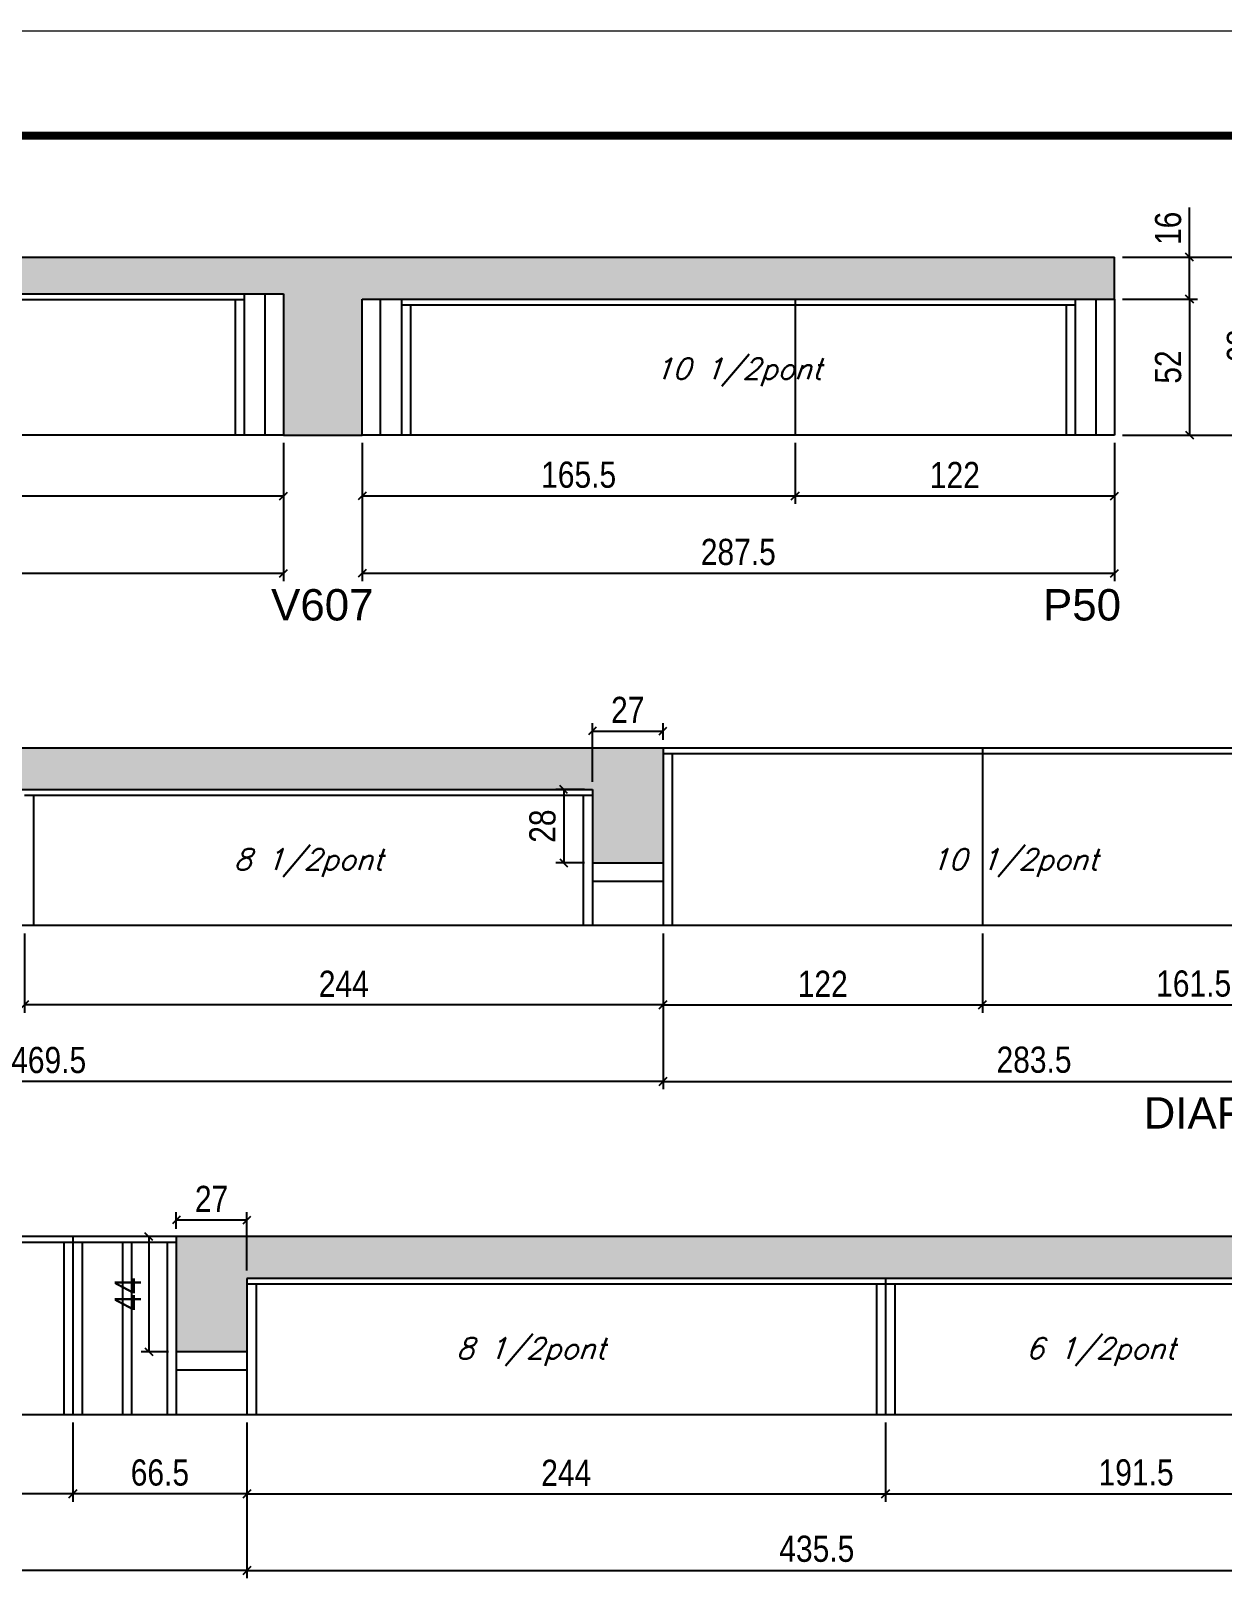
# Model space of a CAD drawing. Extents: x 3309 to 9590, y -2522 to 14608.
# Drawn here: x 5397 to 5853, y 3678 to 4271 of the extents above; entities that cross this region are included whole.
import ezdxf

# ---------------------------------------------------------------- set-up
doc = ezdxf.new("R2010")
doc.units = 0
doc.linetypes.add('DASHED', pattern=[0.75, 0.5, -0.25])
for name, color, linetype in [('5', 5, 'Continuous'), ('COTA', 241, 'Continuous'), ('Painéis', 200, 'Continuous'), ('SARR_2.2x7', 40, 'Continuous'), ('SARR_3.5x7', 81, 'Continuous'), ('texto', 7, 'Continuous')]:
    doc.layers.add(name, color=color, linetype=linetype)
doc.layers.add('Folhas', color=255, linetype='Continuous', lineweight=9)
doc.layers.add('SARRAFO DE PRESSAO', color=251, linetype='DASHED', lineweight=9)
doc.styles.add('COTA TECNICA', font='techl___.ttf', dxfattribs={"height": 10})
doc.styles.add('Romans', font='romans.shx')
doc.styles.get("Standard").update_dxf_attribs({"font": 'arial.ttf'})
doc.dimstyles.new('PAINEL', dxfattribs={"dimtxt": 10, "dimasz": 3, "dimexe": 3, "dimexo": 3, "dimgap": 3, "dimtad": 1, "dimdec": 1, "dimzin": 12, "dimdsep": 46, "dimtxsty": 'COTA TECNICA', "dimblk1": 'OBLIQUE', "dimblk2": 'OBLIQUE', "dimsah": 1, "dimcen": 0.9, "dimclrd": 4, "dimclre": 4, "dimclrt": 240, "dimadec": 1, "dimazin": 3, "dimtfac": 1, "dimtdec": 1, "dimtmove": 0, "dimatfit": 3, "dimfxl": 1, "dimtolj": 1, "dimtzin": 12, "dimarcsym": 0})

# ---------------------------------------------------------------- blocks, each defined once
blk = doc.blocks.new('9999999999')
at = {"layer": 'Folhas'}
blk.add_lwpolyline([(98138.98, 34190.21), (99623.98, 34190.21), (99623.98, 35240.21), (98138.98, 35240.21)], close=True, dxfattribs=at)
at = {"layer": 'Folhas', "color": 30, "const_width": 3}
blk.add_lwpolyline([(98213.98, 34230.21), (99583.98, 34230.21), (99583.98, 35200.21), (98213.98, 35200.21)], close=True, dxfattribs=at)
blk = doc.blocks.new('_Oblique')
at = {"color": 0, "linetype": 'ByBlock', "lineweight": -2}
blk.add_line((-0.5, -0.5), (0.5, 0.5), dxfattribs=at)
blk = doc.blocks.new('*D1307')
at = {"layer": 'COTA', "color": 4, "lineweight": -2, "transparency": 16777216}
for p, q in [((5169.44, 4113.23), (5169.44, 4060.33)), ((5493.94, 4113.23), (5493.94, 4060.33)), ((5493.94, 4063.33), (5169.44, 4063.33))]:
    blk.add_line(p, q, dxfattribs=at)
at = {"layer": 'Defpoints', "color": 0, "transparency": 16777216}
for p in [(5169.44, 4116.23, 0), (5493.94, 4116.23, 0), (5169.44, 4063.33)]:
    blk.add_point(p, dxfattribs=at)
at = {"layer": 'COTA', "color": 4, "lineweight": -2, "transparency": 16777216, "xscale": 3, "yscale": 3, "zscale": 3, "rotation": 180}
blk.add_blockref('_Oblique', (5169.44, 4063.33), dxfattribs=at)
at = {"layer": 'COTA', "color": 4, "lineweight": -2, "transparency": 16777216, "xscale": 3, "yscale": 3, "zscale": 3}
blk.add_blockref('_Oblique', (5493.94, 4063.33), dxfattribs=at)
at = {"layer": 'COTA', "color": 240, "transparency": 16777216, "insert": (5331.69, 4071.55), "char_height": 10, "attachment_point": 5, "style": 'COTA TECNICA'}
blk.add_mtext('\\A1;324.5', dxfattribs=at)
blk = doc.blocks.new('*D1308')
at = {"layer": 'COTA', "color": 4, "lineweight": -2, "transparency": 16777216}
for p, q in [((5249.94, 4113.23), (5249.94, 4089.89)), ((5493.94, 4113.23), (5493.94, 4089.89)), ((5493.94, 4092.89), (5249.94, 4092.89))]:
    blk.add_line(p, q, dxfattribs=at)
at = {"layer": 'Defpoints', "color": 0, "transparency": 16777216}
for p in [(5249.94, 4116.23), (5493.94, 4116.23), (5249.94, 4092.89)]:
    blk.add_point(p, dxfattribs=at)
at = {"layer": 'COTA', "color": 4, "lineweight": -2, "transparency": 16777216, "xscale": 3, "yscale": 3, "zscale": 3, "rotation": 180}
blk.add_blockref('_Oblique', (5249.94, 4092.89), dxfattribs=at)
at = {"layer": 'COTA', "color": 4, "lineweight": -2, "transparency": 16777216, "xscale": 3, "yscale": 3, "zscale": 3}
blk.add_blockref('_Oblique', (5493.94, 4092.89), dxfattribs=at)
at = {"layer": 'COTA', "color": 240, "transparency": 16777216, "insert": (5371.94, 4100.96), "char_height": 10, "attachment_point": 5, "style": 'COTA TECNICA'}
blk.add_mtext('\\A1;244', dxfattribs=at)
blk = doc.blocks.new('*D1313')
at = {"layer": 'COTA', "color": 4, "lineweight": -2, "transparency": 16777216}
for p, q in [((5523.94, 4113.23), (5523.94, 4060.33)), ((5811.44, 4113.23), (5811.44, 4060.33)), ((5811.44, 4063.33), (5523.94, 4063.33))]:
    blk.add_line(p, q, dxfattribs=at)
at = {"layer": 'Defpoints', "color": 0, "transparency": 16777216}
for p in [(5523.94, 4116.23, 0), (5811.44, 4116.23, 0), (5523.94, 4063.33)]:
    blk.add_point(p, dxfattribs=at)
at = {"layer": 'COTA', "color": 4, "lineweight": -2, "transparency": 16777216, "xscale": 3, "yscale": 3, "zscale": 3, "rotation": 180}
blk.add_blockref('_Oblique', (5523.94, 4063.33), dxfattribs=at)
at = {"layer": 'COTA', "color": 4, "lineweight": -2, "transparency": 16777216, "xscale": 3, "yscale": 3, "zscale": 3}
blk.add_blockref('_Oblique', (5811.44, 4063.33), dxfattribs=at)
at = {"layer": 'COTA', "color": 240, "transparency": 16777216, "insert": (5667.69, 4071.47), "char_height": 10, "attachment_point": 5, "style": 'COTA TECNICA'}
blk.add_mtext('\\A1;287.5', dxfattribs=at)
blk = doc.blocks.new('*D1314')
at = {"layer": 'COTA', "color": 4, "lineweight": -2, "transparency": 16777216}
for p, q in [((5689.44, 4113.23), (5689.44, 4089.89)), ((5811.44, 4113.23), (5811.44, 4089.89)), ((5811.44, 4092.89), (5689.44, 4092.89))]:
    blk.add_line(p, q, dxfattribs=at)
at = {"layer": 'Defpoints', "color": 0, "transparency": 16777216}
for p in [(5689.44, 4116.23), (5811.44, 4116.23), (5689.44, 4092.89)]:
    blk.add_point(p, dxfattribs=at)
at = {"layer": 'COTA', "color": 4, "lineweight": -2, "transparency": 16777216, "xscale": 3, "yscale": 3, "zscale": 3, "rotation": 180}
blk.add_blockref('_Oblique', (5689.44, 4092.89), dxfattribs=at)
at = {"layer": 'COTA', "color": 4, "lineweight": -2, "transparency": 16777216, "xscale": 3, "yscale": 3, "zscale": 3}
blk.add_blockref('_Oblique', (5811.44, 4092.89), dxfattribs=at)
at = {"layer": 'COTA', "color": 240, "transparency": 16777216, "insert": (5750.44, 4100.95), "char_height": 10, "attachment_point": 5, "style": 'COTA TECNICA'}
blk.add_mtext('\\A1;122', dxfattribs=at)
blk = doc.blocks.new('*D1315')
at = {"layer": 'COTA', "color": 4, "lineweight": -2, "transparency": 16777216}
for p, q in [((5523.94, 4113.23), (5523.94, 4089.89)), ((5689.44, 4113.23), (5689.44, 4089.89)), ((5689.44, 4092.89), (5523.94, 4092.89))]:
    blk.add_line(p, q, dxfattribs=at)
at = {"layer": 'Defpoints', "color": 0, "transparency": 16777216}
for p in [(5523.94, 4116.23), (5689.44, 4116.23), (5523.94, 4092.89)]:
    blk.add_point(p, dxfattribs=at)
at = {"layer": 'COTA', "color": 4, "lineweight": -2, "transparency": 16777216, "xscale": 3, "yscale": 3, "zscale": 3, "rotation": 180}
blk.add_blockref('_Oblique', (5523.94, 4092.89), dxfattribs=at)
at = {"layer": 'COTA', "color": 4, "lineweight": -2, "transparency": 16777216, "xscale": 3, "yscale": 3, "zscale": 3}
blk.add_blockref('_Oblique', (5689.44, 4092.89), dxfattribs=at)
at = {"layer": 'COTA', "color": 240, "transparency": 16777216, "insert": (5606.69, 4101), "char_height": 10, "attachment_point": 5, "style": 'COTA TECNICA'}
blk.add_mtext('\\A1;165.5', dxfattribs=at)
blk = doc.blocks.new('*D1317')
at = {"layer": 'COTA', "color": 4, "lineweight": -2, "transparency": 16777216}
for p, q in [((5814.44, 4168.23), (5843.09, 4168.23)), ((5840.09, 4168.23), (5840.09, 4116.23)), ((5814.44, 4116.23), (5843.09, 4116.23))]:
    blk.add_line(p, q, dxfattribs=at)
at = {"layer": 'Defpoints', "color": 0, "transparency": 16777216}
for p in [(5811.44, 4168.23), (5811.44, 4116.23), (5840.09, 4116.23)]:
    blk.add_point(p, dxfattribs=at)
at = {"layer": 'COTA', "color": 4, "lineweight": -2, "transparency": 16777216, "xscale": 3, "yscale": 3, "zscale": 3}
for p, rotation in [((5840.09, 4168.23), 90), ((5840.09, 4116.23), 270)]:
    blk.add_blockref('_Oblique', p, dxfattribs=dict(at, rotation=rotation))
at = {"layer": 'COTA', "color": 240, "transparency": 16777216, "insert": (5831.98, 4142.23), "char_height": 10, "attachment_point": 5, "rotation": 90, "style": 'COTA TECNICA'}
blk.add_mtext('\\A1;52', dxfattribs=at)
blk = doc.blocks.new('*D1318')
at = {"layer": 'COTA', "color": 4, "lineweight": -2, "transparency": 16777216}
for p, q in [((5840.09, 4184.23), (5840.09, 4203.25)), ((5814.44, 4184.23), (5843.09, 4184.23)), ((5840.09, 4168.23), (5840.09, 4184.23)), ((5814.44, 4168.23), (5843.09, 4168.23))]:
    blk.add_line(p, q, dxfattribs=at)
at = {"layer": 'Defpoints', "color": 0, "transparency": 16777216}
for p in [(5811.44, 4184.23), (5840.09, 4184.23), (5811.44, 4168.23)]:
    blk.add_point(p, dxfattribs=at)
at = {"layer": 'COTA', "color": 4, "lineweight": -2, "transparency": 16777216, "xscale": 3, "yscale": 3, "zscale": 3}
for p, rotation in [((5840.09, 4184.23), 90), ((5840.09, 4168.23), 270)]:
    blk.add_blockref('_Oblique', p, dxfattribs=dict(at, rotation=rotation))
at = {"layer": 'COTA', "color": 240, "transparency": 16777216, "insert": (5831.98, 4195.24), "char_height": 10, "attachment_point": 5, "rotation": 90, "style": 'COTA TECNICA'}
blk.add_mtext('\\A1;16', dxfattribs=at)
blk = doc.blocks.new('*D1319')
at = {"layer": 'COTA', "color": 4, "lineweight": -2, "transparency": 16777216}
for p, q in [((5814.44, 4184.23), (5870.56, 4184.23)), ((5867.56, 4116.23), (5867.56, 4184.23)), ((5814.44, 4116.23), (5870.56, 4116.23))]:
    blk.add_line(p, q, dxfattribs=at)
at = {"layer": 'Defpoints', "color": 0, "transparency": 16777216}
for p in [(5811.44, 4184.23), (5867.56, 4184.23), (5811.44, 4116.23)]:
    blk.add_point(p, dxfattribs=at)
at = {"layer": 'COTA', "color": 4, "lineweight": -2, "transparency": 16777216, "xscale": 3, "yscale": 3, "zscale": 3}
for p, rotation in [((5867.56, 4184.23), 90), ((5867.56, 4116.23), 270)]:
    blk.add_blockref('_Oblique', p, dxfattribs=dict(at, rotation=rotation))
at = {"layer": 'COTA', "color": 240, "transparency": 16777216, "insert": (5859.44, 4150.23), "char_height": 10, "attachment_point": 5, "rotation": 90, "style": 'COTA TECNICA'}
blk.add_mtext('\\A1;68', dxfattribs=at)
blk = doc.blocks.new('*D1321')
at = {"layer": 'COTA', "color": 4, "lineweight": -2, "transparency": 16777216}
for p, q in [((5169.44, 3925.7), (5169.44, 3866.1)), ((5638.94, 3925.7), (5638.94, 3866.1)), ((5638.94, 3869.1), (5169.44, 3869.1))]:
    blk.add_line(p, q, dxfattribs=at)
at = {"layer": 'Defpoints', "color": 0, "transparency": 16777216}
for p in [(5169.44, 3928.7, 0), (5638.94, 3928.7, 0), (5169.44, 3869.1)]:
    blk.add_point(p, dxfattribs=at)
at = {"layer": 'COTA', "color": 4, "lineweight": -2, "transparency": 16777216, "xscale": 3, "yscale": 3, "zscale": 3, "rotation": 180}
blk.add_blockref('_Oblique', (5169.44, 3869.1), dxfattribs=at)
at = {"layer": 'COTA', "color": 4, "lineweight": -2, "transparency": 16777216, "xscale": 3, "yscale": 3, "zscale": 3}
blk.add_blockref('_Oblique', (5638.94, 3869.1), dxfattribs=at)
at = {"layer": 'COTA', "color": 240, "transparency": 16777216, "insert": (5404.19, 3877.23), "char_height": 10, "attachment_point": 5, "style": 'COTA TECNICA'}
blk.add_mtext('\\A1;469.5', dxfattribs=at)
blk = doc.blocks.new('*D1322')
at = {"layer": 'COTA', "color": 4, "lineweight": -2, "transparency": 16777216}
for p, q in [((5394.94, 3925.7), (5394.94, 3895.36)), ((5638.94, 3925.7), (5638.94, 3895.36)), ((5638.94, 3898.36), (5394.94, 3898.36))]:
    blk.add_line(p, q, dxfattribs=at)
at = {"layer": 'Defpoints', "color": 0, "transparency": 16777216}
for p in [(5394.94, 3928.7), (5638.94, 3928.7), (5394.94, 3898.36)]:
    blk.add_point(p, dxfattribs=at)
at = {"layer": 'COTA', "color": 4, "lineweight": -2, "transparency": 16777216, "xscale": 3, "yscale": 3, "zscale": 3, "rotation": 180}
blk.add_blockref('_Oblique', (5394.94, 3898.36), dxfattribs=at)
at = {"layer": 'COTA', "color": 4, "lineweight": -2, "transparency": 16777216, "xscale": 3, "yscale": 3, "zscale": 3}
blk.add_blockref('_Oblique', (5638.94, 3898.36), dxfattribs=at)
at = {"layer": 'COTA', "color": 240, "transparency": 16777216, "insert": (5516.94, 3906.43), "char_height": 10, "attachment_point": 5, "style": 'COTA TECNICA'}
blk.add_mtext('\\A1;244', dxfattribs=at)
blk = doc.blocks.new('*D1327')
at = {"layer": 'COTA', "color": 4, "lineweight": -2, "transparency": 16777216}
for p, q in [((5638.94, 3925.7), (5638.94, 3866.1)), ((5922.44, 3925.7), (5922.44, 3866.1)), ((5638.94, 3869.1), (5922.44, 3869.1))]:
    blk.add_line(p, q, dxfattribs=at)
at = {"layer": 'Defpoints', "color": 0, "transparency": 16777216}
for p in [(5638.94, 3928.7), (5922.44, 3928.7), (5922.44, 3869.1)]:
    blk.add_point(p, dxfattribs=at)
at = {"layer": 'COTA', "color": 4, "lineweight": -2, "transparency": 16777216, "xscale": 3, "yscale": 3, "zscale": 3, "rotation": 180}
blk.add_blockref('_Oblique', (5638.94, 3869.1), dxfattribs=at)
at = {"layer": 'COTA', "color": 4, "lineweight": -2, "transparency": 16777216, "xscale": 3, "yscale": 3, "zscale": 3}
blk.add_blockref('_Oblique', (5922.44, 3869.1), dxfattribs=at)
at = {"layer": 'COTA', "color": 240, "transparency": 16777216, "insert": (5780.69, 3877.34), "char_height": 10, "attachment_point": 5, "style": 'COTA TECNICA'}
blk.add_mtext('\\A1;283.5', dxfattribs=at)
blk = doc.blocks.new('*D1328')
at = {"layer": 'COTA', "color": 4, "lineweight": -2, "transparency": 16777216}
for p, q in [((5638.94, 3925.7), (5638.94, 3895.36)), ((5760.94, 3925.7), (5760.94, 3895.36)), ((5638.94, 3898.36), (5760.94, 3898.36))]:
    blk.add_line(p, q, dxfattribs=at)
at = {"layer": 'Defpoints', "color": 0, "transparency": 16777216}
for p in [(5638.94, 3928.7), (5760.94, 3928.7), (5760.94, 3898.36)]:
    blk.add_point(p, dxfattribs=at)
at = {"layer": 'COTA', "color": 4, "lineweight": -2, "transparency": 16777216, "xscale": 3, "yscale": 3, "zscale": 3, "rotation": 180}
blk.add_blockref('_Oblique', (5638.94, 3898.36), dxfattribs=at)
at = {"layer": 'COTA', "color": 4, "lineweight": -2, "transparency": 16777216, "xscale": 3, "yscale": 3, "zscale": 3}
blk.add_blockref('_Oblique', (5760.94, 3898.36), dxfattribs=at)
at = {"layer": 'COTA', "color": 240, "transparency": 16777216, "insert": (5699.94, 3906.41), "char_height": 10, "attachment_point": 5, "style": 'COTA TECNICA'}
blk.add_mtext('\\A1;122', dxfattribs=at)
blk = doc.blocks.new('*D1329')
at = {"layer": 'COTA', "color": 4, "lineweight": -2, "transparency": 16777216}
for p, q in [((5760.94, 3925.7), (5760.94, 3895.36)), ((5922.44, 3925.7), (5922.44, 3895.36)), ((5760.94, 3898.36), (5922.44, 3898.36))]:
    blk.add_line(p, q, dxfattribs=at)
at = {"layer": 'Defpoints', "color": 0, "transparency": 16777216}
for p in [(5760.94, 3928.7), (5922.44, 3928.7), (5922.44, 3898.36)]:
    blk.add_point(p, dxfattribs=at)
at = {"layer": 'COTA', "color": 4, "lineweight": -2, "transparency": 16777216, "xscale": 3, "yscale": 3, "zscale": 3, "rotation": 180}
blk.add_blockref('_Oblique', (5760.94, 3898.36), dxfattribs=at)
at = {"layer": 'COTA', "color": 4, "lineweight": -2, "transparency": 16777216, "xscale": 3, "yscale": 3, "zscale": 3}
blk.add_blockref('_Oblique', (5922.44, 3898.36), dxfattribs=at)
at = {"layer": 'COTA', "color": 240, "transparency": 16777216, "insert": (5841.69, 3906.46), "char_height": 10, "attachment_point": 5, "style": 'COTA TECNICA'}
blk.add_mtext('\\A1;161.5', dxfattribs=at)
blk = doc.blocks.new('*D1331')
at = {"layer": 'COTA', "color": 4, "lineweight": -2, "transparency": 16777216}
for p, q in [((5611.94, 3983.7), (5611.94, 4006.07)), ((5611.94, 4003.07), (5638.94, 4003.07)), ((5638.94, 3999.7), (5638.94, 4006.07))]:
    blk.add_line(p, q, dxfattribs=at)
at = {"layer": 'Defpoints', "color": 0, "transparency": 16777216}
for p in [(5638.94, 4003.07), (5638.94, 3996.7), (5611.94, 3980.7)]:
    blk.add_point(p, dxfattribs=at)
at = {"layer": 'COTA', "color": 4, "lineweight": -2, "transparency": 16777216, "xscale": 3, "yscale": 3, "zscale": 3, "rotation": 180}
blk.add_blockref('_Oblique', (5611.94, 4003.07), dxfattribs=at)
at = {"layer": 'COTA', "color": 4, "lineweight": -2, "transparency": 16777216, "xscale": 3, "yscale": 3, "zscale": 3}
blk.add_blockref('_Oblique', (5638.94, 4003.07), dxfattribs=at)
at = {"layer": 'COTA', "color": 240, "transparency": 16777216, "insert": (5625.44, 4011.14), "char_height": 10, "attachment_point": 5, "style": 'COTA TECNICA'}
blk.add_mtext('\\A1;27', dxfattribs=at)
blk = doc.blocks.new('*D1332')
at = {"layer": 'COTA', "color": 4, "lineweight": -2, "transparency": 16777216}
for p, q in [((5608.94, 3980.7), (5597.99, 3980.7)), ((5600.99, 3980.7), (5600.99, 3952.7)), ((5608.94, 3952.7), (5597.99, 3952.7))]:
    blk.add_line(p, q, dxfattribs=at)
at = {"layer": 'Defpoints', "color": 0, "transparency": 16777216}
for p in [(5611.94, 3980.7), (5600.99, 3952.7), (5611.94, 3952.7)]:
    blk.add_point(p, dxfattribs=at)
at = {"layer": 'COTA', "color": 4, "lineweight": -2, "transparency": 16777216, "xscale": 3, "yscale": 3, "zscale": 3}
for p, rotation in [((5600.99, 3980.7), 90), ((5600.99, 3952.7), 270)]:
    blk.add_blockref('_Oblique', p, dxfattribs=dict(at, rotation=rotation))
at = {"layer": 'COTA', "color": 240, "transparency": 16777216, "insert": (5592.9, 3966.7), "char_height": 10, "attachment_point": 5, "rotation": 90, "style": 'COTA TECNICA'}
blk.add_mtext('\\A1;28', dxfattribs=at)
blk = doc.blocks.new('*D1392')
at = {"layer": 'COTA', "color": 4, "lineweight": -2, "transparency": 16777216}
for p, q in [((5479.94, 3738.76), (5479.94, 3679.15)), ((5915.44, 3738.76), (5915.44, 3679.15)), ((5479.94, 3682.15), (5915.44, 3682.15))]:
    blk.add_line(p, q, dxfattribs=at)
at = {"layer": 'Defpoints', "color": 0, "transparency": 16777216}
for p in [(5479.94, 3741.76, 0), (5915.44, 3741.76, 0), (5915.44, 3682.15)]:
    blk.add_point(p, dxfattribs=at)
at = {"layer": 'COTA', "color": 4, "lineweight": -2, "transparency": 16777216, "xscale": 3, "yscale": 3, "zscale": 3, "rotation": 180}
blk.add_blockref('_Oblique', (5479.94, 3682.15), dxfattribs=at)
at = {"layer": 'COTA', "color": 4, "lineweight": -2, "transparency": 16777216, "xscale": 3, "yscale": 3, "zscale": 3}
blk.add_blockref('_Oblique', (5915.44, 3682.15), dxfattribs=at)
at = {"layer": 'COTA', "color": 240, "transparency": 16777216, "insert": (5697.69, 3690.37), "char_height": 10, "attachment_point": 5, "style": 'COTA TECNICA'}
blk.add_mtext('\\A1;435.5', dxfattribs=at)
blk = doc.blocks.new('*D1393')
at = {"layer": 'COTA', "color": 4, "lineweight": -2, "transparency": 16777216}
for p, q in [((5479.94, 3738.76), (5479.94, 3708.41)), ((5723.94, 3738.76), (5723.94, 3708.41)), ((5479.94, 3711.41), (5723.94, 3711.41))]:
    blk.add_line(p, q, dxfattribs=at)
at = {"layer": 'Defpoints', "color": 0, "transparency": 16777216}
for p in [(5479.94, 3741.76), (5723.94, 3741.76), (5723.94, 3711.41)]:
    blk.add_point(p, dxfattribs=at)
at = {"layer": 'COTA', "color": 4, "lineweight": -2, "transparency": 16777216, "xscale": 3, "yscale": 3, "zscale": 3, "rotation": 180}
blk.add_blockref('_Oblique', (5479.94, 3711.41), dxfattribs=at)
at = {"layer": 'COTA', "color": 4, "lineweight": -2, "transparency": 16777216, "xscale": 3, "yscale": 3, "zscale": 3}
blk.add_blockref('_Oblique', (5723.94, 3711.41), dxfattribs=at)
at = {"layer": 'COTA', "color": 240, "transparency": 16777216, "insert": (5601.94, 3719.48), "char_height": 10, "attachment_point": 5, "style": 'COTA TECNICA'}
blk.add_mtext('\\A1;244', dxfattribs=at)
blk = doc.blocks.new('*D1394')
at = {"layer": 'COTA', "color": 4, "lineweight": -2, "transparency": 16777216}
for p, q in [((5723.94, 3738.76), (5723.94, 3708.41)), ((5915.44, 3738.76), (5915.44, 3708.41)), ((5723.94, 3711.41), (5915.44, 3711.41))]:
    blk.add_line(p, q, dxfattribs=at)
at = {"layer": 'Defpoints', "color": 0, "transparency": 16777216}
for p in [(5723.94, 3741.76), (5915.44, 3741.76), (5915.44, 3711.41)]:
    blk.add_point(p, dxfattribs=at)
at = {"layer": 'COTA', "color": 4, "lineweight": -2, "transparency": 16777216, "xscale": 3, "yscale": 3, "zscale": 3, "rotation": 180}
blk.add_blockref('_Oblique', (5723.94, 3711.41), dxfattribs=at)
at = {"layer": 'COTA', "color": 4, "lineweight": -2, "transparency": 16777216, "xscale": 3, "yscale": 3, "zscale": 3}
blk.add_blockref('_Oblique', (5915.44, 3711.41), dxfattribs=at)
at = {"layer": 'COTA', "color": 240, "transparency": 16777216, "insert": (5819.69, 3719.55), "char_height": 10, "attachment_point": 5, "style": 'COTA TECNICA'}
blk.add_mtext('\\A1;191.5', dxfattribs=at)
blk = doc.blocks.new('*D1388')
at = {"layer": 'COTA', "color": 4, "lineweight": -2, "transparency": 16777216}
for p, q in [((5169.44, 3738.76), (5169.44, 3679.15)), ((5479.94, 3738.76), (5479.94, 3679.15)), ((5479.94, 3682.15), (5169.44, 3682.15))]:
    blk.add_line(p, q, dxfattribs=at)
at = {"layer": 'Defpoints', "color": 0, "transparency": 16777216}
for p in [(5169.44, 3741.76), (5479.94, 3741.76), (5169.44, 3682.15)]:
    blk.add_point(p, dxfattribs=at)
at = {"layer": 'COTA', "color": 4, "lineweight": -2, "transparency": 16777216, "xscale": 3, "yscale": 3, "zscale": 3, "rotation": 180}
blk.add_blockref('_Oblique', (5169.44, 3682.15), dxfattribs=at)
at = {"layer": 'COTA', "color": 4, "lineweight": -2, "transparency": 16777216, "xscale": 3, "yscale": 3, "zscale": 3}
blk.add_blockref('_Oblique', (5479.94, 3682.15), dxfattribs=at)
at = {"layer": 'COTA', "color": 240, "transparency": 16777216, "insert": (5324.69, 3690.37), "char_height": 10, "attachment_point": 5, "style": 'COTA TECNICA'}
blk.add_mtext('\\A1;310.5', dxfattribs=at)
blk = doc.blocks.new('*D1389')
at = {"layer": 'COTA', "color": 4, "lineweight": -2, "transparency": 16777216}
for p, q in [((5413.44, 3738.76), (5413.44, 3708.41)), ((5479.94, 3738.76), (5479.94, 3708.41)), ((5479.94, 3711.41), (5413.44, 3711.41))]:
    blk.add_line(p, q, dxfattribs=at)
at = {"layer": 'Defpoints', "color": 0, "transparency": 16777216}
for p in [(5413.44, 3741.76), (5479.94, 3741.76), (5413.44, 3711.41)]:
    blk.add_point(p, dxfattribs=at)
at = {"layer": 'COTA', "color": 4, "lineweight": -2, "transparency": 16777216, "xscale": 3, "yscale": 3, "zscale": 3, "rotation": 180}
blk.add_blockref('_Oblique', (5413.44, 3711.41), dxfattribs=at)
at = {"layer": 'COTA', "color": 4, "lineweight": -2, "transparency": 16777216, "xscale": 3, "yscale": 3, "zscale": 3}
blk.add_blockref('_Oblique', (5479.94, 3711.41), dxfattribs=at)
at = {"layer": 'COTA', "color": 240, "transparency": 16777216, "insert": (5446.69, 3719.52), "char_height": 10, "attachment_point": 5, "style": 'COTA TECNICA'}
blk.add_mtext('\\A1;66.5', dxfattribs=at)
blk = doc.blocks.new('*D1390')
at = {"layer": 'COTA', "color": 4, "lineweight": -2, "transparency": 16777216}
for p, q in [((5169.44, 3738.76), (5169.44, 3708.41)), ((5413.44, 3738.76), (5413.44, 3708.41)), ((5413.44, 3711.41), (5169.44, 3711.41))]:
    blk.add_line(p, q, dxfattribs=at)
at = {"layer": 'Defpoints', "color": 0, "transparency": 16777216}
for p in [(5169.44, 3741.76), (5413.44, 3741.76), (5169.44, 3711.41)]:
    blk.add_point(p, dxfattribs=at)
at = {"layer": 'COTA', "color": 4, "lineweight": -2, "transparency": 16777216, "xscale": 3, "yscale": 3, "zscale": 3, "rotation": 180}
blk.add_blockref('_Oblique', (5169.44, 3711.41), dxfattribs=at)
at = {"layer": 'COTA', "color": 4, "lineweight": -2, "transparency": 16777216, "xscale": 3, "yscale": 3, "zscale": 3}
blk.add_blockref('_Oblique', (5413.44, 3711.41), dxfattribs=at)
at = {"layer": 'COTA', "color": 240, "transparency": 16777216, "insert": (5291.44, 3719.48), "char_height": 10, "attachment_point": 5, "style": 'COTA TECNICA'}
blk.add_mtext('\\A1;244', dxfattribs=at)
blk = doc.blocks.new('*D1397')
at = {"layer": 'COTA', "color": 4, "lineweight": -2, "transparency": 16777216}
for p, q in [((5452.94, 3812.76), (5452.94, 3819.12)), ((5479.94, 3796.76), (5479.94, 3819.12)), ((5479.94, 3816.12), (5452.94, 3816.12))]:
    blk.add_line(p, q, dxfattribs=at)
at = {"layer": 'Defpoints', "color": 0, "transparency": 16777216}
for p in [(5452.94, 3816.12), (5452.94, 3809.76), (5479.94, 3793.76)]:
    blk.add_point(p, dxfattribs=at)
at = {"layer": 'COTA', "color": 4, "lineweight": -2, "transparency": 16777216, "xscale": 3, "yscale": 3, "zscale": 3, "rotation": 180}
blk.add_blockref('_Oblique', (5452.94, 3816.12), dxfattribs=at)
at = {"layer": 'COTA', "color": 4, "lineweight": -2, "transparency": 16777216, "xscale": 3, "yscale": 3, "zscale": 3}
blk.add_blockref('_Oblique', (5479.94, 3816.12), dxfattribs=at)
at = {"layer": 'COTA', "color": 240, "transparency": 16777216, "insert": (5466.44, 3824.19), "char_height": 10, "attachment_point": 5, "style": 'COTA TECNICA'}
blk.add_mtext('\\A1;27', dxfattribs=at)
blk = doc.blocks.new('*D1407')
at = {"layer": 'COTA', "color": 4, "lineweight": -2, "transparency": 16777216}
for p, q in [((5449.94, 3809.76), (5439.48, 3809.76)), ((5442.48, 3809.76), (5442.48, 3765.76)), ((5449.94, 3765.76), (5439.48, 3765.76))]:
    blk.add_line(p, q, dxfattribs=at)
at = {"layer": 'Defpoints', "color": 0, "transparency": 16777216}
for p in [(5452.94, 3809.76), (5442.48, 3765.76), (5452.94, 3765.76)]:
    blk.add_point(p, dxfattribs=at)
at = {"layer": 'COTA', "color": 4, "lineweight": -2, "transparency": 16777216, "xscale": 3, "yscale": 3, "zscale": 3}
for p, rotation in [((5442.48, 3809.76), 90), ((5442.48, 3765.76), 270)]:
    blk.add_blockref('_Oblique', p, dxfattribs=dict(at, rotation=rotation))
at = {"layer": 'COTA', "color": 240, "transparency": 16777216, "insert": (5434.41, 3787.76), "char_height": 10, "attachment_point": 5, "rotation": 90, "style": 'COTA TECNICA'}
blk.add_mtext('\\A1;44', dxfattribs=at)

msp = doc.modelspace()

# ---------------------------------------------------------------- hatches: boundary and pattern name
at = {"layer": 'COTA'}
h = msp.add_hatch(dxfattribs=at)
h.set_pattern_fill('AR-CONC', color=256, scale=0.03)
h.set_pattern_definition([(50, (106.024, 61.799), (5.46554, -0.4781726), [0.5715, -6.2865]), (355, (106.024, 61.799), (-1.0573026, 5.7317054), [0.4572, -5.0292175]), (100.451445, (106.4794, 61.759), (4.4082374, 5.2535326), [0.4857003, -5.3427073]), (46.1842, (106.024, 63.323), (8.132371, -1.26127), [0.85725, -9.42975]), (96.63556, (106.702, 63.218), (7.122124, 7.422784), [0.728551, -8.014068]), (351.18415, (106.024, 63.323), (7.122124, 7.422784), [0.685799, -7.543792]), (21, (106.786, 62.942), (4.5484317, -3.067956), [0.5715, -6.2865]), (326, (106.786, 62.942), (1.854061, 5.525639), [0.4572, -5.0292]), (71.451445, (107.165, 62.6864), (6.4024926, 2.457683), [0.4857003, -5.342698]), (37.5, (106.024, 61.799), (0.0926581, 2.53665117), [0, -4.96824, 0, -5.1054, 0, -5.04825]), (7.5, (106.024, 61.799), (2.0045899, 3.0054172), [0, -2.91084, 0, -4.85394, 0, -1.92405]), (327.5, (104.3247, 61.799), (4.06771786, -0.1718623), [0, -1.905, 0, -5.9436, 0, -7.8867]), (317.5, (103.5627, 61.799), (4.4438754, 0.7627947), [0, -2.4765, 0, -3.94716, 0, -5.6007])])
h.paths.add_polyline_path([(5523.94, 4168.23), (5811.44, 4168.23), (5811.44, 4184.23), (5169.44, 4184.23), (5169.44, 4170.23), (5493.94, 4170.23), (5493.94, 4116.23), (5523.94, 4116.23)])
h = msp.add_hatch(dxfattribs=at)
h.set_pattern_fill('AR-CONC', color=256, scale=0.03)
h.set_pattern_definition([(50, (106.024, 35.9037), (5.46554, -0.4781726), [0.5715, -6.2865]), (355, (106.024, 35.9037), (-1.0573026, 5.7317054), [0.4572, -5.0292175]), (100.451445, (106.4794, 35.864), (4.4082374, 5.2535326), [0.4857003, -5.3427073]), (46.1842, (106.024, 37.428), (8.132371, -1.26127), [0.85725, -9.42975]), (96.63556, (106.702, 37.3226), (7.122124, 7.422784), [0.728551, -8.014068]), (351.18415, (106.024, 37.428), (7.122124, 7.422784), [0.685799, -7.543792]), (21, (106.786, 37.0467), (4.5484317, -3.067956), [0.5715, -6.2865]), (326, (106.786, 37.0467), (1.854061, 5.525639), [0.4572, -5.0292]), (71.451445, (107.165, 36.791), (6.4024926, 2.457683), [0.4857003, -5.342698]), (37.5, (106.024, 35.9037), (0.0926581, 2.53665117), [0, -4.96824, 0, -5.1054, 0, -5.04825]), (7.5, (106.024, 35.9037), (2.0045899, 3.0054172), [0, -2.91084, 0, -4.85394, 0, -1.92405]), (327.5, (104.3247, 35.9037), (4.06771786, -0.1718623), [0, -1.905, 0, -5.9436, 0, -7.8867]), (317.5, (103.5627, 35.9037), (4.4438754, 0.7627947), [0, -2.4765, 0, -3.94716, 0, -5.6007])])
h.paths.add_polyline_path([(5638.94, 3996.7), (5169.44, 3996.7), (5169.44, 3980.7), (5611.94, 3980.7), (5611.94, 3952.7), (5638.94, 3952.7)])
h = msp.add_hatch(dxfattribs=at)
h.set_pattern_fill('AR-CONC', color=256, scale=0.03)
h.set_pattern_definition([(50, (133.024, 0), (5.46554, -0.4781726), [0.5715, -6.2865]), (355, (133.024, 0), (-1.0573026, 5.7317054), [0.4572, -5.0292175]), (100.451445, (133.4794, -0.04), (4.4082374, 5.2535326), [0.4857003, -5.3427073]), (46.1842, (133.024, 1.524), (8.132371, -1.26127), [0.85725, -9.42975]), (96.63556, (133.702, 1.419), (7.122124, 7.422784), [0.728551, -8.014068]), (351.18415, (133.024, 1.524), (7.122124, 7.422784), [0.685799, -7.543792]), (21, (133.786, 1.143), (4.5484317, -3.067956), [0.5715, -6.2865]), (326, (133.786, 1.143), (1.854061, 5.525639), [0.4572, -5.0292]), (71.451445, (134.165, 0.8873), (6.4024926, 2.457683), [0.4857003, -5.342698]), (37.5, (133.024, 0), (0.0926581, 2.53665117), [0, -4.96824, 0, -5.1054, 0, -5.04825]), (7.5, (133.024, 0), (2.0045899, 3.0054172), [0, -2.91084, 0, -4.85394, 0, -1.92405]), (327.5, (131.3247, 0), (4.06771786, -0.1718623), [0, -1.905, 0, -5.9436, 0, -7.8867]), (317.5, (130.5627, 0), (4.4438754, 0.7627947), [0, -2.4765, 0, -3.94716, 0, -5.6007])])
h.paths.add_polyline_path([(5888.44, 3765.76), (5915.44, 3765.76), (5915.44, 3793.76), (6056.44, 3793.76), (6056.44, 3765.76), (6083.44, 3765.76), (6083.44, 3809.76), (5452.94, 3809.76), (5452.94, 3765.76), (5479.94, 3765.76), (5479.94, 3793.76), (5888.44, 3793.76)])

# ---------------------------------------------------------------- linework, layer by layer
for p, q in [((5169.44, 4184.23), (5811.44, 4184.23)), ((5811.44, 4168.23), (5811.44, 4184.23)), ((5493.94, 4116.23), (5523.94, 4116.23)), ((5169.44, 3996.7), (5638.94, 3996.7)), ((5435.84, 3807.56), (5435.84, 3741.76)), ((6083.44, 3809.76), (5452.94, 3809.76)), ((5452.94, 3765.76), (5452.94, 3741.76))]:
    msp.add_line(p, q, dxfattribs=at)
at = {"layer": 'Painéis', "linetype": 'ByBlock'}
for p, q in [((5169.44, 4170.23), (5493.94, 4170.23)), ((5493.94, 4170.23), (5493.94, 4116.23)), ((5523.94, 4116.23), (5523.94, 4168.23)), ((5523.94, 4168.23), (5811.44, 4168.23)), ((5689.44, 4168.23), (5689.44, 4116.23)), ((5811.44, 4168.23), (5811.44, 4116.23)), ((5493.94, 4116.23), (5169.44, 4116.23)), ((5811.44, 4116.23), (5523.94, 4116.23)), ((5638.94, 3996.7), (5638.94, 3928.7)), ((5638.94, 3996.7), (5922.44, 3996.7)), ((5760.94, 3996.7), (5760.94, 3928.7)), ((5169.44, 3980.7), (5611.94, 3980.7)), ((5611.94, 3980.7), (5611.94, 3952.7)), ((5611.94, 3952.7), (5638.94, 3952.7)), ((5922.44, 3928.7), (5169.44, 3928.7)), ((5452.94, 3809.76), (5169.44, 3809.76)), ((5413.44, 3809.76), (5413.44, 3741.76)), ((5452.94, 3809.76), (5452.94, 3765.76)), ((5888.44, 3793.76), (5479.94, 3793.76)), ((5479.94, 3793.76), (5479.94, 3741.76)), ((5723.94, 3793.76), (5723.94, 3741.76)), ((5479.94, 3765.76), (5452.94, 3765.76)), ((5169.44, 3741.76), (6083.44, 3741.76))]:
    msp.add_line(p, q, dxfattribs=at)
at = {"layer": 'SARR_2.2x7', "linetype": 'Continuous'}
for p, q in [((5486.94, 4116.23), (5486.94, 4170.23)), ((5249.94, 4168.03), (5478.94, 4168.03)), ((5530.94, 4116.23), (5530.94, 4168.23)), ((5538.94, 4166.03), (5796.44, 4166.03)), ((5804.44, 4116.23), (5804.44, 4168.23)), ((5638.94, 3994.5), (5907.44, 3994.5)), ((5394.94, 3978.5), (5611.94, 3978.5)), ((5611.94, 3945.7), (5638.94, 3945.7)), ((5413.44, 3807.56), (5184.44, 3807.56)), ((5452.94, 3807.56), (5413.44, 3807.56)), ((5723.94, 3791.56), (5479.94, 3791.56)), ((5888.44, 3791.56), (5723.94, 3791.56)), ((5479.94, 3758.76), (5452.94, 3758.76))]:
    msp.add_line(p, q, dxfattribs=at)
at = {"layer": 'SARR_3.5x7'}
for p, q in [((5478.94, 4170.23), (5478.94, 4116.23)), ((5475.44, 4168.03), (5475.44, 4116.23)), ((5538.94, 4168.23), (5538.94, 4116.23)), ((5542.44, 4166.03), (5542.44, 4116.23)), ((5792.94, 4166.03), (5792.94, 4116.23)), ((5796.44, 4168.23), (5796.44, 4116.23)), ((5642.44, 3994.5), (5642.44, 3928.7)), ((5398.44, 3978.5), (5398.44, 3928.7)), ((5608.44, 3978.5), (5608.44, 3928.7)), ((5611.94, 3952.7), (5611.94, 3928.7)), ((5409.94, 3807.56), (5409.94, 3741.76)), ((5416.94, 3807.56), (5416.94, 3741.76)), ((5432.34, 3807.56), (5432.34, 3741.76)), ((5449.44, 3807.56), (5449.44, 3741.76)), ((5483.44, 3791.56), (5483.44, 3741.76)), ((5720.44, 3791.56), (5720.44, 3741.76)), ((5727.44, 3791.56), (5727.44, 3741.76))]:
    msp.add_line(p, q, dxfattribs=at)

# ---------------------------------------------------------------- block references
at = {"layer": 'SARRAFO DE PRESSAO', "color": 6, "linetype": 'ByBlock'}
msp.add_blockref('9999999999', (-93244.61, -30969.52), dxfattribs=at)

# ---------------------------------------------------------------- texts
at = {"layer": '5', "linetype": 'Continuous'}
for s, p in [('V607', (5489.16, 4045.32, 0)), ('P50', (5784.12, 4045.32, 0)), ('DIAFRAGMA', (5822.57, 3851.08, 0))]:
    msp.add_text(s, height=12, rotation=0.00004, dxfattribs=at).set_placement(p)
at = {"layer": 'texto', "color": 2, "char_height": 8, "attachment_point": 5, "style": 'Romans'}
for s, insert in [('{\\Q19;\\C256;10 1/2pont}', (5667.69, 4140.23)), ('{\\Q19;\\C256;8 1/2pont}', (5503.44, 3952.7)), ('{\\Q19;\\C256;10 1/2pont}', (5773.19, 3952.7)), ('{\\Q19;\\C256;8 1/2pont}', (5588.44, 3765.76)), ('{\\Q19;\\C256;6 1/2pont}', (5806.19, 3765.76))]:
    msp.add_mtext(s, dxfattribs=dict(at, insert=insert))

# ---------------------------------------------------------------- dimensions: what is measured, and where the dimension line sits
at = {"layer": 'COTA'}
for base, p1, p2, angle, picture, middle in [((5840.09, 4184.23), (5811.44, 4168.23), (5811.44, 4184.23), 90, '*D1318', (5831.98, 4195.24)), ((5867.56, 4184.23), (5811.44, 4116.23), (5811.44, 4184.23), 90, '*D1319', (5859.44, 4150.23)), ((5840.09, 4116.23), (5811.44, 4168.23), (5811.44, 4116.23), 90, '*D1317', (5831.98, 4142.23)), ((5169.44, 4063.33, 0), (5493.94, 4116.23), (5169.44, 4116.23), 180, '*D1307', (5331.69, 4071.55, 0)), ((5249.94, 4092.89), (5493.94, 4116.23), (5249.94, 4116.23), 180, '*D1308', (5371.94, 4100.96)), ((5523.94, 4063.33, 0), (5811.44, 4116.23), (5523.94, 4116.23), 180, '*D1313', (5667.69, 4071.47, 0)), ((5689.44, 4092.89), (5811.44, 4116.23), (5689.44, 4116.23), 180, '*D1314', (5750.44, 4100.95)), ((5600.99, 3952.7), (5611.94, 3980.7), (5611.94, 3952.7), 90, '*D1332', (5592.9, 3966.7)), ((5169.44, 3869.1, 0), (5638.94, 3928.7), (5169.44, 3928.7), 180, '*D1321', (5404.19, 3877.23, 0)), ((5394.94, 3898.36), (5638.94, 3928.7), (5394.94, 3928.7), 180, '*D1322', (5516.94, 3906.43)), ((5452.94, 3816.12), (5479.94, 3793.76), (5452.94, 3809.76), 180, '*D1397', (5466.44, 3824.19)), ((5442.48, 3765.76), (5452.94, 3809.76), (5452.94, 3765.76), 90, '*D1407', (5434.41, 3787.76)), ((5169.44, 3682.15), (5479.94, 3741.76), (5169.44, 3741.76), 180, '*D1388', (5324.69, 3690.37)), ((5413.44, 3711.41), (5479.94, 3741.76), (5413.44, 3741.76), 180, '*D1389', (5446.69, 3719.52)), ((5915.44, 3682.15, 0), (5479.94, 3741.76), (5915.44, 3741.76), 0, '*D1392', (5697.69, 3690.37, 0)), ((5723.94, 3711.41), (5479.94, 3741.76), (5723.94, 3741.76), 0, '*D1393', (5601.94, 3719.48))]:
    dim = msp.add_linear_dim(base=base, p1=p1, p2=p2, angle=angle, dimstyle='PAINEL', dxfattribs=at)
    dim.commit()
    dim.dimension.update_dxf_attribs({"geometry": picture, "text_midpoint": middle})
for base, p1, p2, angle, picture, middle in [((5523.94, 4092.89), (5689.44, 4116.23), (5523.94, 4116.23), 180, '*D1315', (5606.69, 4101)), ((5169.44, 3711.41), (5413.44, 3741.76), (5169.44, 3741.76), 180, '*D1390', (5291.44, 3719.48)), ((5915.44, 3711.41), (5723.94, 3741.76), (5915.44, 3741.76), 0, '*D1394', (5819.69, 3719.55))]:
    dim = msp.add_linear_dim(base=base, p1=p1, p2=p2, angle=angle, dimstyle='PAINEL', override={"dimtmove": 1}, dxfattribs=at)
    dim.commit()
    dim.dimension.update_dxf_attribs({"geometry": picture, "text_midpoint": middle})
for base, p1, p2, picture, middle in [((5638.94, 4003.07), (5611.94, 3980.7), (5638.94, 3996.7), '*D1331', (5625.44, 4011.14)), ((5922.44, 3869.1), (5638.94, 3928.7), (5922.44, 3928.7), '*D1327', (5780.69, 3877.34)), ((5760.94, 3898.36), (5638.94, 3928.7), (5760.94, 3928.7), '*D1328', (5699.94, 3906.41))]:
    dim = msp.add_linear_dim(base=base, p1=p1, p2=p2, dimstyle='PAINEL', dxfattribs=at)
    dim.commit()
    dim.dimension.update_dxf_attribs({"geometry": picture, "text_midpoint": middle})
dim = msp.add_linear_dim(base=(5922.44, 3898.36), p1=(5760.94, 3928.7), p2=(5922.44, 3928.7), dimstyle='PAINEL', override={"dimtmove": 1}, dxfattribs=at)
dim.commit()
dim.dimension.update_dxf_attribs({"geometry": '*D1329', "text_midpoint": (5841.69, 3906.46)})

doc.saveas('drawing.dxf')
